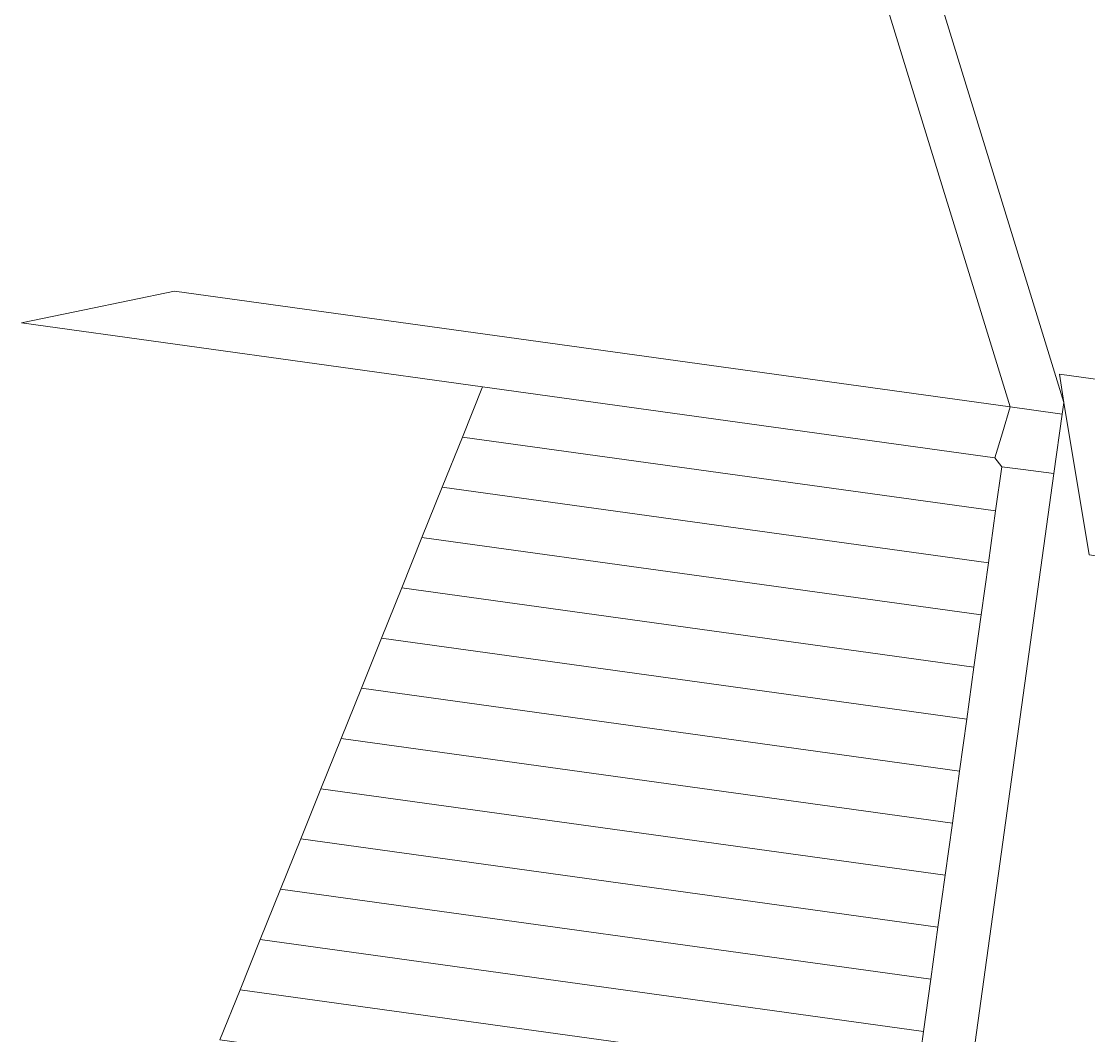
# Model space of a CAD drawing. Header units: metres. Extents: x 277863 to 282129, y 6130772 to 6135401.
# Drawn here: x 278281.1 to 278690.1, y 6133781.4 to 6134169.8 of the extents above; entities that cross this region are included whole.
import ezdxf

# ---------------------------------------------------------------- set-up
doc = ezdxf.new("R2010")
doc.units = ezdxf.units.M
doc.layers.add('Cadastre Land Parcels_SP_EXT', color=9, linetype='Continuous', lineweight=5)
doc.layers.add('Cadastre Roads_SP_EXT', color=9, linetype='Continuous', lineweight=5)

msp = doc.modelspace()

# ---------------------------------------------------------------- linework, layer by layer
at = {"layer": 'Cadastre Land Parcels_SP_EXT', "linetype": 'Continuous'}
for points in [[(278781.32, 6134020.56), (278678.89, 6134034.75), (278680.55, 6134023.84), (278690.26, 6133965.49), (278765.75, 6133955.04), (278771.09, 6133982.3), (278776.95, 6134005.99), (278781.32, 6134020.56)], [(278654.4, 6133982.34), (278656.75, 6133999.25), (278654.15, 6134002.69), (278457.85, 6134029.87), (278450.11, 6134010.63), (278654.4, 6133982.34)], [(278651.64, 6133962.41), (278654.4, 6133982.34), (278450.11, 6134010.63), (278442.37, 6133991.39), (278651.64, 6133962.41)], [(278651.64, 6133962.41), (278442.37, 6133991.39), (278434.62, 6133972.14), (278648.89, 6133942.48), (278651.64, 6133962.41)], [(278648.89, 6133942.48), (278434.62, 6133972.14), (278426.88, 6133952.9), (278646.13, 6133922.54), (278648.89, 6133942.48)], [(278643.37, 6133902.61), (278646.13, 6133922.54), (278426.88, 6133952.9), (278419.14, 6133933.66), (278643.37, 6133902.61)], [(278643.37, 6133902.61), (278419.14, 6133933.66), (278411.4, 6133914.42), (278640.61, 6133882.68), (278643.37, 6133902.61)], [(278640.61, 6133882.68), (278411.4, 6133914.42), (278403.65, 6133895.18), (278637.85, 6133862.75), (278640.61, 6133882.68)], [(278635.09, 6133842.82), (278637.85, 6133862.75), (278403.65, 6133895.18), (278395.91, 6133875.94), (278635.09, 6133842.82)], [(278632.33, 6133822.88), (278635.09, 6133842.82), (278395.91, 6133875.94), (278388.17, 6133856.7), (278632.33, 6133822.88)], [(278632.33, 6133822.88), (278388.17, 6133856.7), (278380.43, 6133837.46), (278629.57, 6133802.95), (278632.33, 6133822.88)], [(278629.57, 6133802.95), (278380.43, 6133837.46), (278372.68, 6133818.22), (278626.81, 6133783.02), (278629.57, 6133802.95)], [(278624.05, 6133763.09), (278626.81, 6133783.02), (278372.68, 6133818.22), (278364.94, 6133798.97), (278624.05, 6133763.09)], [(278621.29, 6133743.16), (278624.05, 6133763.09), (278364.94, 6133798.97), (278357.2, 6133779.73), (278621.29, 6133743.16)]]:
    msp.add_lwpolyline(points, close=True, dxfattribs=at)
msp.add_lwpolyline([(278690.26, 6133965.49), (278680.55, 6134023.84), (278679.94, 6134019.43), (278676.78, 6133996.63), (278635.36, 6133697.65), (278647.18, 6133641.1), (278620.81, 6133592.7), (278616.86, 6133564.2), (278756.42, 6133544.24)], dxfattribs=at)
at = {"layer": 'Cadastre Roads_SP_EXT', "linetype": 'Continuous'}
for points in [[(278680.55, 6134023.84), (278578.57, 6134355.35), (278571.6, 6134346.91), (278563.23, 6134336.79), (278660.01, 6134022.19), (278668.22, 6134021.05), (278679.94, 6134019.43), (278680.55, 6134023.84)], [(278660.01, 6134022.19), (278339.85, 6134066.52), (278305.33, 6134059.36), (278281.13, 6134054.34), (278457.85, 6134029.87), (278654.15, 6134002.69), (278657.01, 6134012.22), (278660.01, 6134022.19)]]:
    msp.add_lwpolyline(points, close=True, dxfattribs=at)
msp.add_lwpolyline([(278635.36, 6133697.65), (278676.78, 6133996.63), (278676.78, 6133996.63), (278664.99, 6133998.17), (278656.75, 6133999.25), (278654.4, 6133982.34), (278651.64, 6133962.41), (278648.89, 6133942.48), (278646.13, 6133922.54), (278643.37, 6133902.61), (278640.61, 6133882.68), (278637.85, 6133862.75), (278635.09, 6133842.82), (278632.33, 6133822.88), (278629.57, 6133802.95), (278626.81, 6133783.02), (278624.05, 6133763.09)], dxfattribs=at)

doc.saveas('drawing.dxf')
